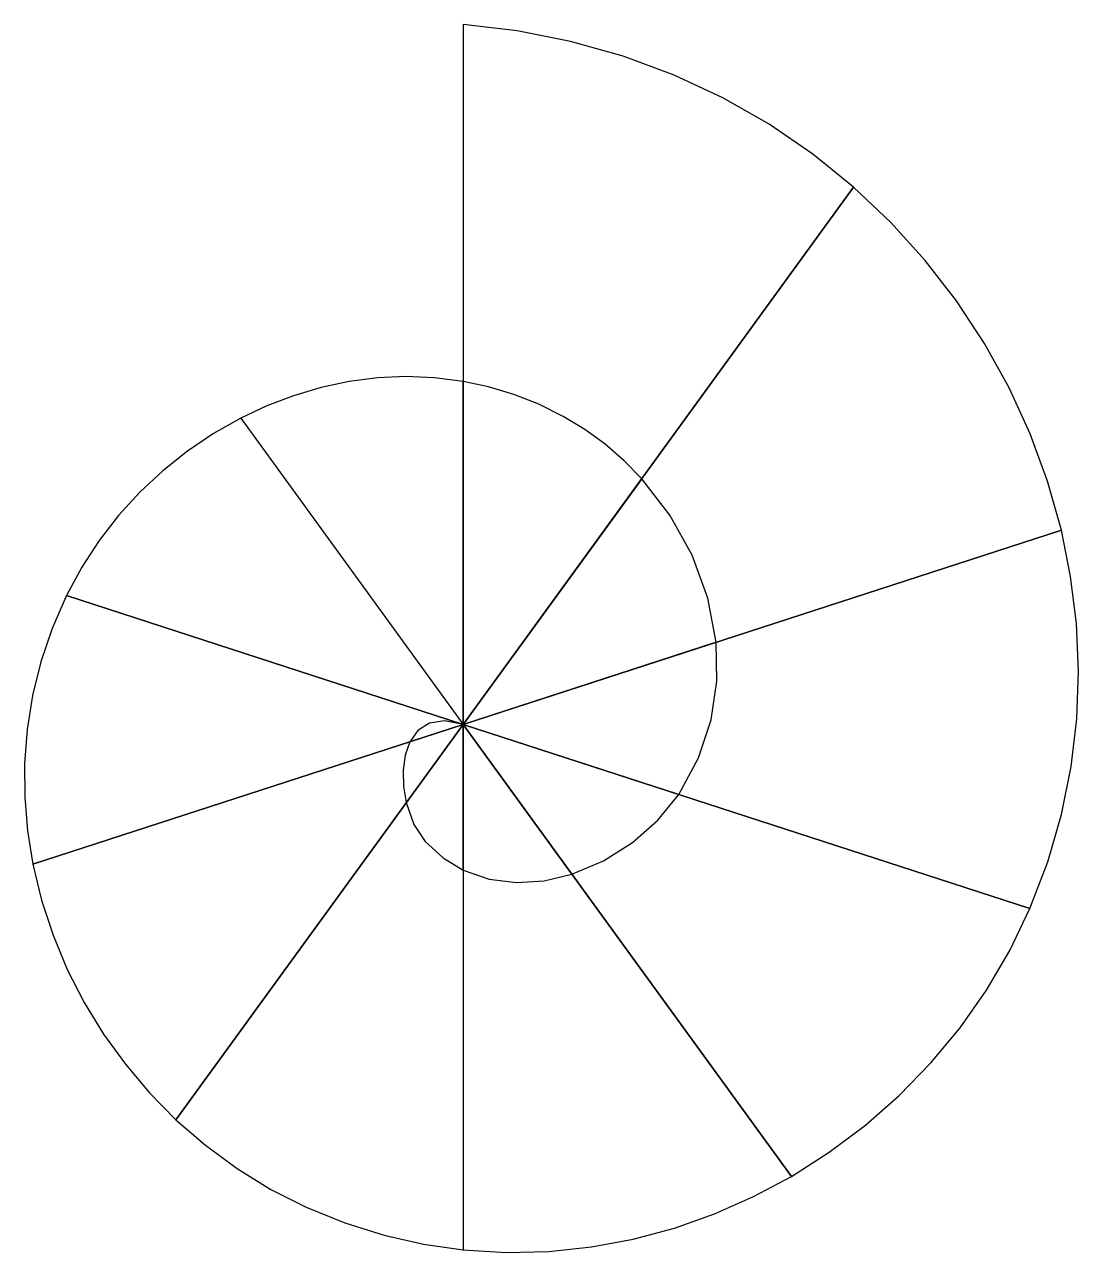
# Model space of a CAD drawing. Extents: x 64.2 to 143.7, y 102.2 to 194.7.
import ezdxf

# ---------------------------------------------------------------- set-up
doc = ezdxf.new("R2010")
doc.units = 0

msp = doc.modelspace()

# ---------------------------------------------------------------- linework, layer by layer
at = {"layer": 'Layer 1'}
for p, q in [((97.2786, 194.70048), (97.27859, 141.96258)), ((101.353913, 194.221674), (97.2786, 194.70048)), ((105.378401, 193.424658), (101.353913, 194.221674)), ((109.327464, 192.31323), (105.378401, 193.424658)), ((113.1765, 190.89119), (109.327464, 192.31323)), ((116.848725, 189.180987), (113.1765, 190.89119)), ((120.334436, 187.190971), (116.848725, 189.180987)), ((123.622554, 184.940017), (120.334436, 187.190971)), ((126.702, 182.447), (123.622554, 184.940017)), ((97.27859, 141.96258), (126.70189, 182.44698)), ((126.702, 182.447), (97.2787, 141.9626)), ((129.511153, 179.782741), (126.7021, 182.447)), ((132.098004, 176.92129), (129.511153, 179.782741)), ((134.452174, 173.880496), (132.098004, 176.92129)), ((136.563182, 170.678208), (134.452174, 173.880496)), ((138.420549, 167.332274), (136.563182, 170.678208)), ((88.675299, 167.794008), (86.568736, 167.346421)), ((90.809613, 168.070572), (88.675299, 167.794008)), ((92.961804, 168.16967), (90.809613, 168.070572)), ((95.121994, 168.084854), (92.961804, 168.16967)), ((97.28031, 167.80968), (95.121994, 168.084854)), ((97.2783, 141.963), (97.27831, 167.81)), ((99.197299, 167.398528), (97.28052, 167.81016)), ((84.4998, 166.734259), (82.478366, 165.963966)), ((86.568736, 167.346421), (84.4998, 166.734259)), ((101.09769, 166.825526), (99.197299, 167.398528)), ((102.974674, 166.086574), (101.09769, 166.825526)), ((140.013795, 163.860546), (138.420549, 167.332274)), ((82.478366, 165.963966), (80.51431, 165.04199)), ((104.82123, 165.17709), (102.974674, 166.086574)), ((80.5141, 165.04201), (78.464978, 163.880995)), ((80.5141, 165.042), (97.2783, 141.963)), ((80.5141, 165.042), (97.2783, 141.963)), ((106.445644, 164.196092), (104.82123, 165.17709)), ((78.464978, 163.880995), (76.507115, 162.558098)), ((107.978324, 163.077641), (106.445644, 164.196092)), ((141.332438, 160.280871), (140.013795, 163.860546)), ((109.4109, 161.833642), (107.978324, 163.077641)), ((76.507115, 162.558098), (74.653021, 161.081486)), ((74.653021, 161.081486), (72.915208, 159.459325)), ((110.735, 160.476), (109.4109, 161.833642)), ((110.735, 160.476), (97.2787, 141.9634)), ((112.857117, 157.725175), (110.73507, 160.47597)), ((142.366, 156.6111), (141.332438, 160.280871)), ((72.915208, 159.459325), (71.306187, 157.699781)), ((71.306187, 157.699781), (69.838472, 155.811019)), ((114.532846, 154.704809), (112.857117, 157.725175)), ((97.2787, 141.9626), (142.366, 156.6111)), ((142.366, 156.611), (97.2787, 141.9625)), ((143.065418, 153.112641), (142.36597, 156.61101)), ((69.838472, 155.811019), (68.524572, 153.801207)), ((115.710345, 151.488698), (114.532846, 154.704809)), ((68.524572, 153.801207), (67.377, 151.67851)), ((143.497695, 149.565674), (143.065418, 153.112641)), ((67.37707, 151.67899), (66.295512, 149.196454)), ((67.377, 151.679), (97.2783, 141.96349)), ((97.2783, 141.963), (67.377, 151.67851)), ((67.377, 151.67851), (67.377, 151.67851)), ((116.3377, 148.15067), (115.710345, 151.488698)), ((66.295512, 149.196454), (65.445149, 146.679375)), ((143.654224, 145.984715), (143.497695, 149.565674)), ((116.337, 148.15), (97.278, 141.96274)), ((97.2787, 141.9634), (116.3377, 148.15066)), ((116.395723, 145.217753), (116.337, 148.15003)), ((65.445149, 146.679375), (64.819621, 144.137983)), ((143.52643, 142.384372), (143.654224, 145.984715)), ((115.969216, 142.297364), (116.395723, 145.217753)), ((64.819621, 144.137983), (64.412569, 141.582513)), ((64.412569, 141.582513), (64.217631, 139.023195)), ((64.8418, 131.424), (97.2782, 141.963)), ((97.2783, 141.96349), (64.8419, 131.42449)), ((75.6295, 112.178), (97.2782, 141.963)), ((97.2782, 141.963), (75.6295, 112.178)), ((97.2779, 141.9626), (92.98711, 136.0731)), ((97.27821, 141.96274), (92.98742, 136.07324)), ((97.2782, 141.963), (93.26679, 140.66126)), ((93.2668, 140.661), (97.27821, 141.96274)), ((94.729405, 142.047561), (93.871123, 141.500792)), ((95.859232, 142.226615), (94.729405, 142.047561)), ((97.2782, 141.963), (95.859232, 142.226615)), ((97.2709, 130.991), (97.2779, 141.9626)), ((97.27873, 141.9626), (97.27173, 130.991)), ((97.278, 141.96274), (113.5254, 136.68364)), ((97.2782, 141.963), (97.27816, 102.3693)), ((140, 128.082), (97.2782, 141.9632)), ((97.2782, 141.9632), (122.0169, 107.9045)), ((97.2782, 141.963), (97.2782, 141.963)), ((97.2783, 141.9627), (97.27826, 102.369)), ((122.017, 107.904), (97.2783, 141.9627)), ((113.526, 136.684), (97.2786, 141.9631)), ((97.2786, 141.9631), (105.47187, 130.6755)), ((97.2787, 141.9625), (140.0005, 128.0813)), ((105.472, 130.675), (97.27873, 141.9626)), ((115.023764, 139.436808), (115.969216, 142.297364)), ((143.105737, 138.779253), (143.52643, 142.384372)), ((93.266798, 140.661), (92.909286, 139.649429)), ((93.871123, 141.500792), (93.26679, 140.66126)), ((64.217631, 139.023195), (64.228447, 136.470264)), ((92.909286, 139.649429), (92.753923, 138.503447)), ((113.52565, 136.68403), (115.023764, 139.436808)), ((92.753923, 138.503447), (92.785153, 137.289302)), ((142.383568, 135.183965), (143.105737, 138.779253)), ((92.785153, 137.289302), (92.98742, 136.07324)), ((64.228447, 136.470264), (64.438657, 133.933951)), ((92.98711, 136.0731), (93.556912, 134.432322)), ((111.960198, 134.744415), (113.52598, 136.68406)), ((141.351348, 131.613114), (142.383568, 135.183965)), ((93.556912, 134.432322), (94.40941, 133.13431)), ((110.037958, 133.052049), (111.960198, 134.744415)), ((64.438657, 133.933951), (64.8419, 131.42449)), ((94.40941, 133.13431), (95.780725, 131.896997)), ((107.846201, 131.673548), (110.037958, 133.052049)), ((64.8418, 131.424), (65.496247, 128.722516)), ((95.780725, 131.896997), (97.27059, 130.99099)), ((105.47187, 130.6755), (107.846201, 131.673548)), ((140.0005, 128.08131), (141.351348, 131.613114)), ((97.27173, 130.991), (99.2417, 130.296533)), ((103.393983, 130.178345), (105.47229, 130.67496)), ((99.2417, 130.296533), (101.299785, 130.038925)), ((101.299785, 130.038925), (103.393983, 130.178345)), ((65.496247, 128.722516), (66.365621, 126.078764)), ((138.478819, 124.924855), (140.00001, 128.082)), ((140.0005, 128.08131), (140.0005, 128.08131)), ((66.365621, 126.078764), (67.441604, 123.506127)), ((136.71694, 121.929248), (138.478819, 124.924855)), ((67.441604, 123.506127), (68.715876, 121.017985)), ((134.730905, 119.105117), (136.71694, 121.929248)), ((68.715876, 121.017985), (70.18012, 118.62772)), ((70.18012, 118.62772), (71.826018, 116.348713)), ((132.537241, 116.462402), (134.730905, 119.105117)), ((71.826018, 116.348713), (73.645251, 114.194346)), ((130.15248, 114.011044), (132.537241, 116.462402)), ((73.645251, 114.194346), (75.6295, 112.178)), ((127.593151, 111.760981), (130.15248, 114.011044)), ((75.62946, 112.17799), (77.855604, 110.244657)), ((124.875785, 109.722153), (127.593151, 111.760981)), ((77.855604, 110.244657), (80.241397, 108.489557)), ((122.01691, 107.9045), (124.875785, 109.722153)), ((80.241397, 108.489557), (82.777524, 106.927677)), ((119.172116, 106.3849), (122.01696, 107.90404)), ((82.777524, 106.927677), (85.45467, 105.574)), ((85.45467, 105.574), (88.369749, 104.392828)), ((116.227833, 105.084847), (119.172116, 106.3849)), ((113.198475, 104.012518), (116.227833, 105.084847)), ((88.369749, 104.392828), (91.319526, 103.469499)), ((110.098405, 103.176549), (113.198475, 104.012518)), ((91.319526, 103.469499), (94.29275, 102.797245)), ((94.29275, 102.797245), (97.27817, 102.3693)), ((106.941985, 102.585576), (110.098405, 103.176549)), ((97.27826, 102.369), (100.51755, 102.173165)), ((100.51755, 102.173165), (103.743579, 102.248236)), ((103.743579, 102.248236), (106.941985, 102.585576))]:
    msp.add_line(p, q, dxfattribs=at)

doc.saveas('drawing.dxf')
